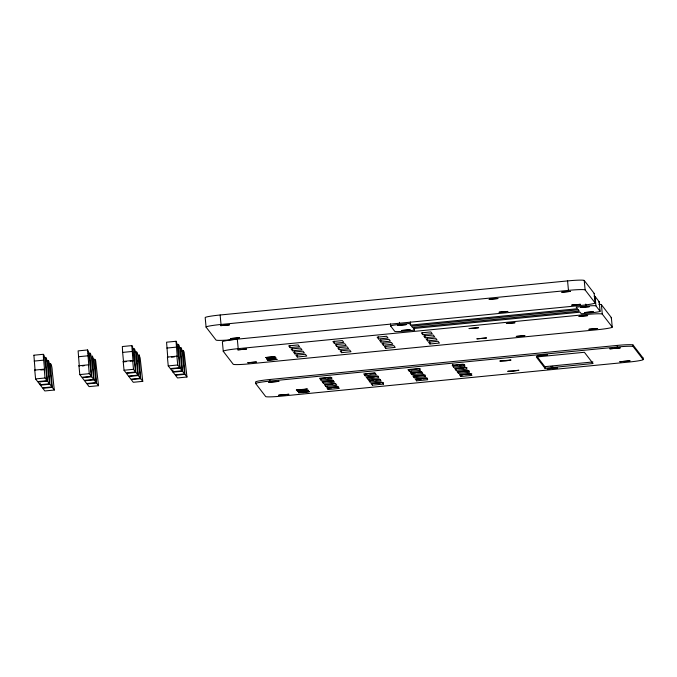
<?xml version="1.0" encoding="UTF-8"?>
<svg xmlns="http://www.w3.org/2000/svg" width="677" height="677" viewBox="0 0 677 677"><rect width="100%" height="100%" fill="white"/><g stroke="black" fill="none" stroke-linecap="round" stroke-linejoin="round"><path stroke-width="1.02" d="M49.514 383.791L47.424 364.844C47.492 360.037 44.868 352.505 46.07 363.27L47.458 381.117L49.514 383.791L40.036 384.722L37.98 382.048L47.458 381.117M54.312 390.028L52.222 371.081C52.29 366.274 49.666 358.742 50.868 369.507L52.256 387.354L54.312 390.028L44.834 390.959L42.778 388.285L52.256 387.354M93.731 379.45L91.64 360.502C91.717 355.755 89.068 348.046 90.295 358.928L91.674 376.776L93.731 379.45L84.261 380.381L82.205 377.707L91.674 376.776M94.797 359.301L96.481 383.021L98.537 385.695L89.059 386.618L87.003 383.952L96.481 383.021M137.956 375.117L135.865 356.17C135.933 351.355 133.31 343.831 134.511 354.596L135.899 372.443L137.956 375.117L128.478 376.048L126.421 373.374L135.899 372.443M139.013 354.968L140.698 378.68L142.754 381.354L133.276 382.285L131.22 379.611L140.698 378.68M182.172 370.776L180.082 351.828C180.15 347.013 177.526 339.49 178.728 350.254L180.116 368.102L182.172 370.776L172.703 371.707L170.646 369.033L180.116 368.102M183.239 350.627L184.914 374.339L186.97 377.013L177.501 377.944L175.445 375.27L184.914 374.339M33.901 355.213L35.086 370.539L34.747 370.099L44.225 369.168L44.564 369.608L40.772 369.98M34.747 370.099L35.585 378.925L37.641 381.6L47.111 380.669L45.02 361.721C45.088 356.906 42.456 349.349 43.675 360.147L44.564 369.608M48.177 360.519L49.853 384.24L51.917 386.914L42.439 387.836L40.383 385.162L40.197 383.207M87.587 349.958L88.789 365.275L88.442 364.827L78.964 365.758L79.801 374.593L81.858 377.267L91.336 376.336L88.738 353.005L87.638 349.95L78.117 350.889L79.311 366.206L78.964 365.758M92.394 356.187L94.078 379.899L96.134 382.573L86.656 383.504L84.6 380.829L94.078 379.899M131.82 345.608L133.005 360.934L130.162 361.213M176.037 341.267L177.23 356.601L176.883 356.153L167.405 357.084L168.243 365.91L170.299 368.584L179.777 367.662L177.179 344.322L176.079 341.276L166.567 342.198L167.752 357.524M140.351 378.231L138.26 359.284C138.328 354.469 135.705 346.912 136.915 357.71L138.294 375.557L140.351 378.231L130.881 379.162L128.825 376.488L138.294 375.557M184.576 373.899L182.485 354.951C182.545 350.127 179.921 342.57 181.131 353.377L182.519 371.224L184.576 373.899L175.098 374.83L173.041 372.155L172.855 370.192M550.934 366.579L552.855 366.392M220.127 315L567.571 280.913A15.884 1.193 -5.4 0 1 584.226 280.481L594.169 293.403L595.058 302.864A15.884 1.193 -5.4 0 1 580.121 305.53L232.676 339.609A15.884 1.193 -5.4 0 1 216.031 340.049L206.087 327.126L205.19 317.657A15.884 1.193 -5.4 0 1 220.127 315L221.024 324.461A15.884 1.193 -5.4 0 0 206.087 327.126M221.024 324.461L568.468 290.374A15.884 1.193 -5.4 0 1 585.123 289.942L595.058 302.864M33.943 355.213L43.421 354.283M43.92 357.591L45.816 357.405M88.145 353.25L90.041 353.064M132.362 348.917L134.258 348.731M176.587 344.576L178.483 344.39M390.654 326.035A9.529 0.711 -5.4 0 1 399.608 324.435L409.407 323.471L410.651 325.104L577.43 308.737L576.178 307.113L585.969 306.156A9.529 0.711 -5.4 0 1 595.963 305.894L600.076 311.242A9.529 0.711 -5.4 0 1 591.114 312.833L581.323 313.798L580.071 312.173L413.292 328.531L414.544 330.156L404.753 331.121A9.529 0.711 -5.4 0 1 394.767 331.383L390.654 326.035L390.451 323.928M34.197 361.078L43.675 360.147M78.414 356.737L87.892 355.814M126.371 361.586L123.527 361.865L122.639 352.404L132.108 351.473M166.855 348.063L176.333 347.132M46.324 360.714L48.219 360.528L49.04 361.89L51.917 386.914M134.765 352.032L136.661 351.845M178.982 347.699L180.877 347.513M132.616 354.782L134.511 354.596M48.719 363.828L50.614 363.642M92.944 359.495L94.839 359.309L95.66 360.672L98.537 385.695M181.385 350.813L183.281 350.627L184.102 351.998L186.97 377.013M238.202 348.655L585.656 314.568A15.884 1.193 -5.4 0 1 602.302 314.136L612.245 327.059A15.884 1.193 -5.4 0 1 597.309 329.724L249.864 363.803A15.884 1.193 -5.4 0 1 233.21 364.243L223.266 351.321L222.378 341.851A15.884 1.193 -5.4 0 1 237.314 339.194L238.202 348.655A15.884 1.193 -5.4 0 0 223.266 351.321M122.639 352.404L122.342 346.539L131.854 345.608L132.557 346.522L135.552 371.995L126.083 372.925L124.026 370.251L123.189 361.416L132.667 360.494L133.005 360.934M82.154 365.927L84.05 365.741M171.543 357.16L174.387 356.881M137.414 361.019L139.31 360.833M290.078 347.639L299.556 346.709L298.185 344.931L288.707 345.854L290.078 347.639L289.874 345.541M334.294 343.298L343.772 342.376L342.401 340.59L332.923 341.521L334.294 343.298L334.099 341.2M378.519 338.965L387.997 338.035L386.626 336.249L377.148 337.18L378.519 338.965L378.316 336.858M422.736 334.624L432.214 333.693L430.843 331.916L421.365 332.847L422.736 334.624L422.541 332.525M292.472 350.762L301.95 349.831L300.58 348.046L291.102 348.977L292.472 350.762L292.278 348.655M336.697 346.421L346.175 345.49L344.805 343.713L335.327 344.635L336.697 346.421L336.494 344.322M380.914 342.08L390.392 341.157L389.021 339.372L379.543 340.303L380.914 342.08L380.719 339.981M425.139 337.747L434.617 336.816L433.246 335.03L423.768 335.961L425.139 337.747L424.936 335.64M35.585 378.925L45.054 377.994L47.111 380.669M79.801 374.593L89.279 373.662L91.336 376.336M124.026 370.251L133.496 369.32L135.552 371.995M168.243 365.91L177.721 364.988L179.777 367.662M294.876 353.876L304.354 352.945L302.983 351.168L293.505 352.099L294.876 353.876L294.681 351.778M339.092 349.544L348.57 348.613L347.199 346.827L337.721 347.758L339.092 349.544L338.898 347.436M383.317 345.202L392.795 344.271L391.424 342.494L381.946 343.417L383.317 345.202L383.114 343.104M427.534 340.861L437.012 339.939L435.641 338.153L426.163 339.084L427.534 340.861L427.339 338.762M297.279 356.999L306.749 356.068L305.378 354.283L295.908 355.213L297.279 356.999L297.076 354.892M341.496 352.658L350.974 351.727L349.603 349.95L340.125 350.881L341.496 352.658L341.301 350.559M385.721 348.325L395.19 347.394L393.819 345.608L384.341 346.539L385.721 348.325L385.518 346.218M429.937 343.984L439.415 343.053L438.044 341.276L428.566 342.198L429.937 343.984L429.743 341.885M40.383 385.162L49.853 384.24M173.041 372.155L182.519 371.224M269.776 379.509L617.221 345.422A15.089 1.134 -5.4 0 1 633.037 345.016L642.981 357.938L643.133 359.512A15.089 1.134 -5.4 0 1 628.941 362.043L281.497 396.13A15.089 1.134 -5.4 0 1 265.672 396.536L255.737 383.614L255.584 382.04A15.089 1.134 -5.4 0 1 269.776 379.509L269.92 381.083A15.089 1.134 -5.4 0 0 255.737 383.614M269.92 381.083L617.373 347.005A15.089 1.134 -5.4 0 1 633.19 346.59L643.133 359.512M330.909 377.588L320.856 378.57L321.008 380.152L332.06 379.061L330.604 377.174L319.552 378.257L321.008 380.152M375.126 373.247L365.081 374.237L365.225 375.811L376.285 374.728L374.821 372.832L363.769 373.916L365.225 375.811M420.349 368.813L409.297 369.896L409.45 371.47L420.502 370.387L419.046 368.491L407.986 369.583L409.45 371.47M452.549 364.294L453.522 365.555L464.574 364.471L464.718 366.054L453.666 367.137L452.211 365.241L463.263 364.158L464.718 366.054M321.516 378.748L325.654 378.341M327.727 378.138L331.865 377.732M364.7 374.508L366.773 374.305M369.879 374L374.017 373.594M410.99 369.972L415.136 369.566M453.141 365.834L457.28 365.428M459.353 365.225L464.524 364.717M333.304 380.702L323.259 381.693L323.403 383.267L334.463 382.183L332.999 380.288L321.947 381.371L323.403 383.267M378.528 376.268L367.476 377.351L367.628 378.934L378.68 377.842L377.224 375.955L366.172 377.038L367.628 378.934M410.727 371.749L411.701 373.019L421.746 372.028M466.969 367.594L455.917 368.677L456.07 370.251L467.122 369.168L465.666 367.272L454.614 368.364L456.07 370.251M322.887 381.963L325.984 381.659M328.057 381.464L333.228 380.956M369.177 377.427L374.347 376.92M411.32 373.289L415.466 372.883M417.531 372.68L421.669 372.274M458.651 368.652L463.821 368.144M411.844 374.593L422.905 373.509L421.441 371.614L410.389 372.697L411.844 374.593L411.701 373.019M335.707 383.825L325.654 384.807L325.806 386.389L336.858 385.306L335.403 383.41L324.351 384.494L325.806 386.389M368.906 379.213L369.879 380.474L379.924 379.484M468.366 370.81L458.321 371.8L458.464 373.374L469.525 372.291L468.061 370.395L457.009 371.478L458.464 373.374M327.355 384.883L332.525 384.375M369.507 380.753L373.645 380.347M375.71 380.144L379.848 379.738M413.723 376.412L421.999 375.6M458.981 371.969L463.119 371.563M465.184 371.36L469.33 370.954M370.023 382.048L381.083 380.965L379.628 379.069L368.567 380.152L370.023 382.048L369.879 380.474M414.248 377.715L425.3 376.624L425.156 375.05L414.096 376.133L414.248 377.715L412.792 375.82L423.844 374.736L425.3 376.624M327.084 386.669L328.057 387.929L338.102 386.948M427.551 378.172L416.499 379.255L416.643 380.829L427.703 379.746L426.248 377.851L415.187 378.934L416.643 380.829M471.776 373.831L460.715 374.914L460.868 376.497L471.92 375.413L470.464 373.518L459.412 374.601L460.868 376.497M536.793 356.22L544.833 366.663L592.908 361.95M327.685 388.209L331.823 387.803M333.888 387.599L338.026 387.193M375.007 383.563L380.178 383.055M417.159 379.433L421.297 379.027M423.37 378.824L426.468 378.519M460.343 375.193L462.416 374.99M465.514 374.686L470.693 374.178M328.201 389.503L339.262 388.42L337.806 386.533L326.746 387.616L328.201 389.503L328.057 387.929M372.426 385.171L383.478 384.087L383.334 382.505L372.274 383.588L372.426 385.171L370.971 383.275L382.023 382.192L383.478 384.087M544.977 368.246L593.052 363.524L584.395 352.277L536.328 356.991L544.977 368.246L544.833 366.663M594.144 296.247A9.529 0.711 -5.4 0 1 595.066 296.433L599.179 301.773L600.076 311.242M598.866 304.32A15.884 1.193 -5.4 0 1 601.404 304.675L611.348 317.598L612.245 327.059M139.056 354.968L140.156 358.023L142.754 381.354M123.189 361.416L123.527 361.865M92.436 356.187L93.536 359.242L96.134 382.573M633.037 345.016L633.19 346.59M617.221 345.422L617.373 347.005M601.404 304.675L602.302 314.136M595.066 296.433L595.963 305.894M584.226 280.481L585.123 289.942M585.774 304.049L585.969 306.156M567.571 280.913L568.468 290.374M453.522 365.555L453.666 367.137M414.349 328.057L414.544 330.156M410.355 321.947L410.651 325.104M399.413 322.328L399.608 324.435M176.883 356.153L177.721 364.988M132.667 360.494L133.496 369.32M88.442 364.827L89.279 373.662M44.225 369.168L45.054 377.994M642.981 357.938A15.089 1.134 -5.4 0 1 642.769 358.218M599.179 301.773A9.529 0.711 -5.4 0 1 598.654 302.103M611.348 317.598A15.884 1.193 -5.4 0 1 611.035 317.936M594.169 293.403A15.884 1.193 -5.4 0 1 594.093 293.606M265.477 357.558L274.947 356.669L265.477 357.558M266.501 358.895L275.971 358.006L266.501 358.895M267.533 360.232L277.003 359.343L267.533 360.232M296.365 390.003L301.46 389.969L307.409 388.97L296.365 390.003M297.389 391.34L302.484 391.306L308.441 390.307L297.389 391.34M298.422 392.677L303.516 392.643L309.465 391.644L298.422 392.677M469.093 328.59L478.563 327.71L469.186 328.54M476.98 338.847L486.45 337.958L476.98 338.847M499.981 361.036L505.804 360.943L511.033 360.012L499.981 361.036M507.868 371.292L512.963 371.258L518.912 370.26L507.868 371.292M220.702 325.645L229.385 324.858L220.702 325.645M230.637 338.568L239.328 337.781L230.637 338.568M237.881 349.84L246.572 349.053L237.906 349.823M247.824 362.77L256.507 361.975L247.892 362.72M268.769 382.285L279.034 381.354L268.803 382.26M278.712 395.216L288.977 394.276L278.746 395.182M489.183 299.31L497.866 298.523L489.183 299.31M499.127 312.232L507.809 311.445L499.127 312.232M506.362 323.504L515.053 322.717L506.388 323.479M516.306 336.427L524.997 335.64L516.331 336.41M561.825 292.185L570.516 291.398L561.825 292.185M537.25 355.95L547.515 355.019L537.284 355.924M571.769 305.107L580.46 304.32L571.803 305.082M547.194 368.872L557.459 367.941L547.228 368.847M579.013 316.379L587.695 315.592L579.038 316.354M588.956 329.301L597.639 328.514L589.024 329.259M609.901 348.824L620.166 347.893L609.901 348.824M619.836 361.746L630.109 360.816L619.87 361.721M397.534 325.392L406.132 324.63L397.534 325.392M401.478 330.52L410.076 329.758L401.478 330.52M580.731 307.417L589.337 306.664L580.731 307.417M584.674 312.546L593.272 311.784L584.674 312.546M578.234 309.787L411.464 326.145L412.488 327.482L579.267 311.124L578.234 309.787"/></g></svg>
